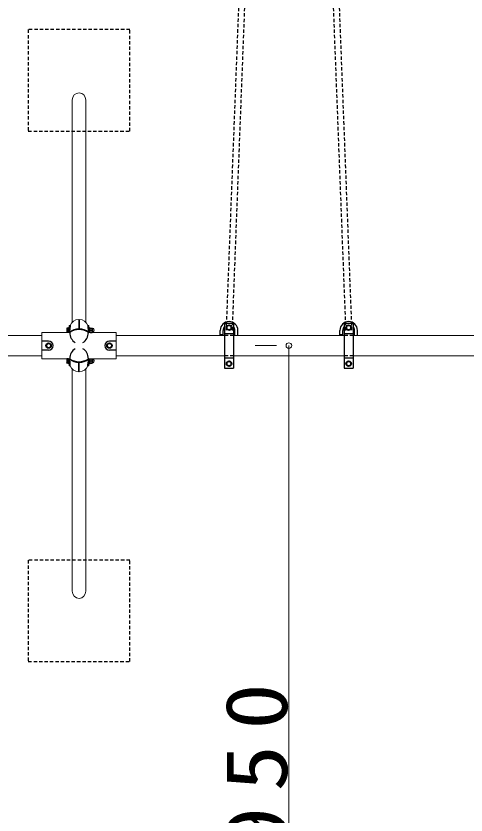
# Model space of a CAD drawing. Units: millimetres, scale not verified, with parts at other scales. Extents: x -35408 to 0, y -49934 to 13350.
# Drawn here: x -5510 to -4845, y 3959 to 5139 of the extents above; entities that cross this region are included whole.
import ezdxf

# ---------------------------------------------------------------- set-up
doc = ezdxf.new("R2010")
doc.units = ezdxf.units.MM
doc.linetypes.add('USER4', pattern=[8, 5, -3])
doc.layers.add('線', color=2, linetype='Continuous', lineweight=25)
doc.layers.add('補助', color=2, linetype='Continuous', lineweight=25)
doc.styles.add('ＭＳ ゴシック', font='')
doc.styles.get('ＭＳ ゴシック').set_extended_font_data('MS Gothic')

# ---------------------------------------------------------------- blocks, each defined once
blk = doc.blocks.new('dimension_origin')
at = {"color": 0, "linetype": 'Continuous', "lineweight": -2}
blk.add_circle((0, 0), 1.25, dxfattribs=at)

msp = doc.modelspace()

# ---------------------------------------------------------------- linework, layer by layer
at = {"layer": '線', "color": 4, "linetype": 'USER4'}
for p, q in [((-5176.192, 5279.122), (-5199.413, 4674.803)), ((-5167.365, 5278.782), (-5190.587, 4674.464)), ((-5045.968, 5278.782), (-5022.747, 4674.464)), ((-5037.141, 5279.122), (-5013.92, 4674.803)), ((-5188.333, 4666.983), (-5201.667, 4666.983)), ((-5011.667, 4666.983), (-5025, 4666.983)), ((-5188.333, 4637.283), (-5201.667, 4637.283)), ((-5011.667, 4637.283), (-5025, 4637.283))]:
    msp.add_line(p, q, dxfattribs=at)
at = {"layer": '線', "color": 7, "lineweight": 13}
for p, q in [((-5426.75, 5014.507), (-5426.75, 4686.499)), ((-5406.583, 5014.507), (-5406.583, 4686.499)), ((-5431.25, 4682.001), (-5429.705, 4682.001)), ((-5431.25, 4682.001), (-5431.25, 4671.55)), ((-5402.083, 4682.001), (-5403.629, 4682.001)), ((-5402.083, 4682.001), (-5402.083, 4671.55)), ((-5631.667, 4666.983), (-5471.667, 4666.983)), ((-5430.442, 4671.55), (-5471.667, 4671.55)), ((-5471.667, 4632.717), (-5471.667, 4671.55)), ((-5361.667, 4671.55), (-5402.891, 4671.55)), ((-5361.667, 4632.717), (-5361.667, 4671.55)), ((-5201.667, 4666.983), (-5361.667, 4666.983)), ((-5025, 4666.983), (-5188.333, 4666.983)), ((-4825, 4666.983), (-5011.667, 4666.983)), ((-5631.667, 4637.283), (-5471.667, 4637.283)), ((-5201.667, 4637.283), (-5361.667, 4637.283)), ((-5025, 4637.283), (-5188.333, 4637.283)), ((-4825, 4637.283), (-5011.667, 4637.283)), ((-5430.442, 4632.717), (-5471.667, 4632.717)), ((-5431.25, 4622.266), (-5431.25, 4632.717)), ((-5361.667, 4632.717), (-5402.891, 4632.717)), ((-5402.083, 4622.266), (-5402.083, 4632.717)), ((-5431.25, 4622.266), (-5429.705, 4622.266)), ((-5426.75, 4289.76), (-5426.75, 4617.767)), ((-5406.583, 4289.76), (-5406.583, 4617.767)), ((-5402.083, 4622.266), (-5403.629, 4622.266))]:
    msp.add_line(p, q, dxfattribs=at)
at = {"layer": '線'}
for p, q in [((-5417, 4690.862), (-5417, 4675.938)), ((-5416.333, 4690.862), (-5416.333, 4675.938)), ((-5201.667, 4685.467), (-5188.333, 4685.467)), ((-5201.667, 4685.467), (-5201.667, 4618.8)), ((-5188.333, 4685.467), (-5188.333, 4618.8)), ((-5025, 4685.467), (-5011.667, 4685.467)), ((-5025, 4685.467), (-5025, 4618.8)), ((-5011.667, 4685.467), (-5011.667, 4618.8)), ((-5434.654, 4677.96), (-5434.75, 4677.793)), ((-5434.75, 4677.793), (-5434.75, 4671.793)), ((-5432.083, 4677.96), (-5434.654, 4677.96)), ((-5432.083, 4674.793), (-5434.371, 4674.793)), ((-5432.083, 4671.55), (-5432.083, 4678.793)), ((-5432.083, 4678.793), (-5431.25, 4678.793)), ((-5432.083, 4677.96), (-5432.083, 4671.627)), ((-5431.25, 4671.55), (-5431.25, 4678.793)), ((-5430.586, 4672.84), (-5430.586, 4671.55)), ((-5429.705, 4682.001), (-5429.705, 4679.396)), ((-5403.629, 4682.001), (-5403.629, 4679.396)), ((-5402.747, 4672.84), (-5402.747, 4671.55)), ((-5402.083, 4671.55), (-5402.083, 4678.793)), ((-5402.083, 4678.793), (-5401.25, 4678.793)), ((-5401.25, 4671.55), (-5401.25, 4678.793)), ((-5401.25, 4671.55), (-5401.25, 4678.377)), ((-5401.25, 4678.377), (-5400.25, 4678.377)), ((-5400.25, 4675.117), (-5401.25, 4674.849)), ((-5400.25, 4674.738), (-5401.25, 4674.47)), ((-5400.25, 4671.55), (-5400.25, 4678.377)), ((-5400.25, 4677.96), (-5397.013, 4677.96)), ((-5400.25, 4671.627), (-5400.25, 4677.96)), ((-5400.25, 4674.793), (-5397.296, 4674.793)), ((-5397.013, 4677.96), (-5396.917, 4677.793)), ((-5396.917, 4671.793), (-5396.917, 4677.793)), ((-5396.75, 4677.46), (-5396.917, 4677.46)), ((-5208, 4666.983), (-5208, 4674.633)), ((-5203.667, 4666.983), (-5203.667, 4674.633)), ((-5195, 4682.449), (-5198.167, 4680.62)), ((-5198.167, 4680.62), (-5198.167, 4676.964)), ((-5198.167, 4676.964), (-5195, 4675.136)), ((-5191.833, 4680.62), (-5195, 4682.449)), ((-5195, 4675.136), (-5191.833, 4676.964)), ((-5191.833, 4676.964), (-5191.833, 4680.62)), ((-5186.333, 4666.983), (-5186.333, 4674.633)), ((-5182, 4666.983), (-5182, 4674.633)), ((-5031.333, 4666.983), (-5031.333, 4674.633)), ((-5027, 4666.983), (-5027, 4674.633)), ((-5018.333, 4682.449), (-5021.5, 4680.62)), ((-5021.5, 4680.62), (-5021.5, 4676.964)), ((-5021.5, 4676.964), (-5018.333, 4675.136)), ((-5015.167, 4680.62), (-5018.333, 4682.449)), ((-5018.333, 4675.136), (-5015.167, 4676.964)), ((-5015.167, 4676.964), (-5015.167, 4680.62)), ((-5009.667, 4666.983), (-5009.667, 4674.633)), ((-5005.333, 4666.983), (-5005.333, 4674.633)), ((-5434.654, 4671.627), (-5434.75, 4671.793)), ((-5432.083, 4671.627), (-5434.654, 4671.627)), ((-5400.25, 4671.627), (-5397.013, 4671.627)), ((-5397.013, 4671.627), (-5396.917, 4671.793)), ((-5396.75, 4672.127), (-5396.917, 4672.127)), ((-5203.667, 4667.967), (-5208, 4667.967)), ((-5201, 4670.227), (-5189, 4670.227)), ((-5027, 4667.967), (-5031.333, 4667.967)), ((-5024.333, 4670.227), (-5012.333, 4670.227)), ((-5461.667, 4658.8), (-5471.667, 4658.8)), ((-5463.495, 4655.3), (-5465.323, 4652.133)), ((-5465.323, 4652.133), (-5463.495, 4648.967)), ((-5459.838, 4655.3), (-5463.495, 4655.3)), ((-5463.495, 4648.967), (-5459.838, 4648.967)), ((-5458.01, 4652.133), (-5459.838, 4655.3)), ((-5459.838, 4648.967), (-5458.01, 4652.133)), ((-5373.495, 4655.3), (-5375.323, 4652.133)), ((-5375.323, 4652.133), (-5373.495, 4648.967)), ((-5369.838, 4655.3), (-5373.495, 4655.3)), ((-5373.495, 4648.967), (-5369.838, 4648.967)), ((-5361.667, 4658.8), (-5371.667, 4658.8)), ((-5368.01, 4652.133), (-5369.838, 4655.3)), ((-5369.838, 4648.967), (-5368.01, 4652.133)), ((-5461.667, 4645.467), (-5471.667, 4645.467)), ((-5361.667, 4645.467), (-5371.667, 4645.467)), ((-5434.654, 4632.64), (-5434.75, 4632.473)), ((-5434.75, 4632.473), (-5434.75, 4626.473)), ((-5434.654, 4626.307), (-5434.75, 4626.473)), ((-5432.083, 4632.64), (-5434.654, 4632.64)), ((-5432.083, 4626.307), (-5434.654, 4626.307)), ((-5432.083, 4629.473), (-5434.371, 4629.473)), ((-5432.083, 4625.473), (-5432.083, 4632.717)), ((-5432.083, 4632.64), (-5432.083, 4626.307)), ((-5431.25, 4625.473), (-5432.083, 4625.473)), ((-5431.25, 4625.473), (-5431.25, 4632.717)), ((-5430.586, 4631.427), (-5430.586, 4632.717)), ((-5417, 4613.404), (-5417, 4628.329)), ((-5416.333, 4613.404), (-5416.333, 4628.329)), ((-5402.747, 4631.427), (-5402.747, 4632.717)), ((-5402.083, 4625.473), (-5402.083, 4632.717)), ((-5401.25, 4625.473), (-5402.083, 4625.473)), ((-5401.25, 4625.89), (-5401.25, 4632.717)), ((-5401.25, 4625.473), (-5401.25, 4632.717)), ((-5400.25, 4629.797), (-5401.25, 4629.529)), ((-5400.25, 4629.417), (-5401.25, 4629.149)), ((-5401.25, 4625.89), (-5400.25, 4625.89)), ((-5400.25, 4625.89), (-5400.25, 4632.717)), ((-5400.25, 4632.64), (-5397.013, 4632.64)), ((-5400.25, 4626.307), (-5400.25, 4632.64)), ((-5400.25, 4629.473), (-5397.296, 4629.473)), ((-5400.25, 4626.307), (-5397.013, 4626.307)), ((-5397.013, 4632.64), (-5396.917, 4632.473)), ((-5397.013, 4626.307), (-5396.917, 4626.473)), ((-5396.917, 4626.473), (-5396.917, 4632.473)), ((-5396.75, 4632.14), (-5396.917, 4632.14)), ((-5396.75, 4626.807), (-5396.917, 4626.807)), ((-5201, 4634.04), (-5189, 4634.04)), ((-5195, 4629.115), (-5198.167, 4627.287)), ((-5198.167, 4627.287), (-5198.167, 4623.631)), ((-5191.833, 4627.287), (-5195, 4629.115)), ((-5191.833, 4623.631), (-5191.833, 4627.287)), ((-5024.333, 4634.04), (-5012.333, 4634.04)), ((-5018.333, 4629.115), (-5021.5, 4627.287)), ((-5021.5, 4627.287), (-5021.5, 4623.631)), ((-5015.167, 4627.287), (-5018.333, 4629.115)), ((-5015.167, 4623.631), (-5015.167, 4627.287)), ((-5429.705, 4622.266), (-5429.705, 4624.871)), ((-5403.629, 4622.266), (-5403.629, 4624.871)), ((-5201.667, 4618.8), (-5188.333, 4618.8)), ((-5198.167, 4623.631), (-5195, 4621.802)), ((-5195, 4621.802), (-5191.833, 4623.631)), ((-5025, 4618.8), (-5011.667, 4618.8)), ((-5021.5, 4623.631), (-5018.333, 4621.802)), ((-5018.333, 4621.802), (-5015.167, 4623.631))]:
    msp.add_line(p, q, dxfattribs=at)
at = {"layer": '線', "color": 4, "linetype": 'USER4'}
for points in [[(-5491.667, 4968.8), (-5341.667, 4968.8), (-5341.667, 5118.8), (-5491.667, 5118.8)], [(-5491.667, 4185.467), (-5341.667, 4185.467), (-5341.667, 4335.467), (-5491.667, 4335.467)]]:
    msp.add_lwpolyline(points, close=True, dxfattribs=at)
at = {"layer": '線'}
for centre, radius in [((-5195, 4678.792), 4), ((-5195, 4678.792), 3.167), ((-5018.333, 4678.792), 4), ((-5018.333, 4678.792), 3.167), ((-5461.667, 4652.133), 4), ((-5461.667, 4652.133), 3.167), ((-5371.667, 4652.133), 4), ((-5371.667, 4652.133), 3.167), ((-5195, 4625.459), 4), ((-5195, 4625.459), 3.167), ((-5018.333, 4625.459), 4), ((-5018.333, 4625.459), 3.167)]:
    msp.add_circle(centre, radius, dxfattribs=at)
for centre, radius, start, end in [((-5195, 4674.633), 13, 0, 180), ((-5018.333, 4674.633), 13, 0, 180), ((-5430.081, 4676.377), 4.573, 159.74445, 200.25555), ((-5430.081, 4673.21), 4.573, 159.74445, 200.25555), ((-5462.161, 4680.421), 32.472, 346.49913, 358.1915), ((-5415.917, 4652.133), 24.727, 92.51109, 126.38871), ((-5416.667, 4652.133), 23.807, 54.64617, 125.35383), ((-5417.417, 4652.133), 24.727, 53.61129, 87.48891), ((-5371.173, 4680.421), 32.472, 181.8085, 193.50087), ((-5401.586, 4676.377), 4.573, 339.74445, 20.25555), ((-5401.586, 4673.21), 4.573, 339.74445, 20.25555), ((-5396.75, 4674.793), 2.667, 270, 90), ((-5195, 4674.633), 8.667, 140.28486, 180), ((-5195, 4674.633), 8.667, 0, 39.71514), ((-5018.333, 4674.633), 8.667, 140.28486, 180), ((-5018.333, 4674.633), 8.667, 0, 39.71514), ((-5461.667, 4652.133), 6.667, 270, 90), ((-5371.667, 4652.133), 6.667, 90, 270), ((-5430.081, 4631.057), 4.573, 159.74445, 200.25555), ((-5430.081, 4627.89), 4.573, 159.74445, 200.25555), ((-5415.917, 4652.133), 24.727, 233.61129, 267.48891), ((-5462.161, 4623.846), 32.472, 1.8085, 13.50087), ((-5416.667, 4652.133), 23.807, 234.64617, 305.35383), ((-5417.417, 4652.133), 24.727, 272.51109, 306.38871), ((-5371.173, 4623.846), 32.472, 166.49913, 178.1915), ((-5401.586, 4631.057), 4.573, 339.74445, 20.25555), ((-5401.586, 4627.89), 4.573, 339.74445, 20.25555), ((-5396.75, 4629.473), 2.667, 270, 90)]:
    msp.add_arc(centre, radius, start, end, dxfattribs=at)
at = {"layer": '線', "color": 7, "lineweight": 13}
for centre, major_axis, start_param, end_param in [((-5416.667, 5014.507), (0, 10.954), 4.71238898, 7.85398163), ((-5415.917, 4677.398), (-14.667, 0), 4.78631995, 5.93941253), ((-5417.417, 4677.398), (-14.667, 0), 3.48536543, 4.63845801), ((-5415.917, 4626.868), (-14.667, 0), 0.34377278, 1.49686536), ((-5417.417, 4626.868), (-14.667, 0), 1.64472729, 2.79781987), ((-5416.667, 4289.76), (0, -10.954), 4.71238898, 7.85398163)]:
    msp.add_ellipse(centre, major_axis=major_axis, ratio=0.920505, start_param=start_param, end_param=end_param, dxfattribs=at)
at = {"layer": '線'}
for centre, major_axis, start_param, end_param in [((-5416.667, 4671.55), (0, 16.083), 1.57079633, 2.72423474), ((-5416.667, 4671.55), (0, 16.083), 3.55895057, 4.71238898), ((-5416.667, 4632.717), (0, -16.083), 3.55895057, 4.71238898), ((-5416.667, 4632.717), (0, -16.083), 1.57079633, 2.72423474)]:
    msp.add_ellipse(centre, major_axis=major_axis, ratio=0.856488, start_param=start_param, end_param=end_param, dxfattribs=at)
at = {"layer": '補助', "lineweight": 13}
for p, q in [((-5125, 4652.133), (-5156.667, 4652.133)), ((-5106.667, 3335.467), (-5106.667, 4652.133))]:
    msp.add_line(p, q, dxfattribs=at)

# ---------------------------------------------------------------- block references
at = {"layer": '補助', "lineweight": 13, "xscale": 3.33, "yscale": 3.33, "rotation": 270}
msp.add_blockref('dimension_origin', (-5106.667, 4652.133), dxfattribs=at)

# ---------------------------------------------------------------- texts
at = {"layer": '補助', "insert": (-5107.667, 3993.8), "char_height": 91.64, "attachment_point": 8, "rotation": 90, "style": 'ＭＳ ゴシック'}
msp.add_mtext('\\T1.33;\\W1.1;3950', dxfattribs=at)

doc.saveas('drawing.dxf')
